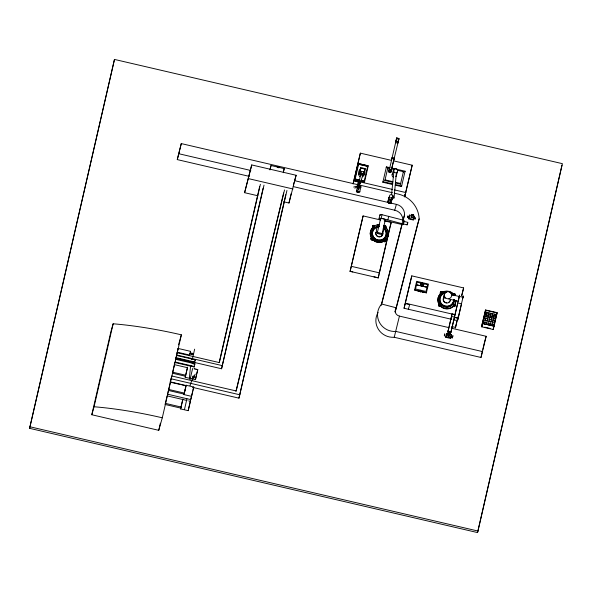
<?xml version="1.0" encoding="UTF-8"?>
<svg xmlns="http://www.w3.org/2000/svg" width="592" height="592" viewBox="0 0 592 592"><rect width="100%" height="100%" fill="white"/><g stroke="black" fill="none" stroke-linecap="round" stroke-linejoin="round"><path stroke-width="0.89" d="M391.112 169.63A1.406 1.369 15.8 0 1 391.068 171.695A1.406 1.369 15.8 0 1 388.974 171.347L396.692 137.966L398.853 138.469L398.845 139.246L390.912 171.798L388.759 171.295L389.129 169.682L391.29 170.185M398.261 141.022L398.253 141.799L396.092 141.296L396.692 138.091L398.853 138.595L398.283 141.007M407.57 222.925C408.443 221.149 406.556 227.269 407.385 223.561M454.057 318.836L457.779 302.941L461.516 303.814L457.727 320.05L463.292 295.941L462.663 298.531M371.902 239.449L371.376 239.109L371.524 238.376M448.137 333.259C447.352 332.142 450.682 334.783 450.327 332.741M448.573 333.363L447.715 334.569L448.107 335.361L447.922 334.458L448.618 334.117L449.89 335.161L449.158 336.249L448.077 335.997L448.218 335.405M449.313 335.642L450.016 335.264L449.742 333.622M450.105 333.718L450.253 333.059M358.722 187.057L360.38 182.255L359.218 185.533L359.337 182.01L359.048 185.474L359.529 184.734M391.527 194.909L394.028 169.985M392.222 198.076L394.065 197.95L392.755 197.491L392.925 195.7M394.065 197.95L396.337 173.16M196.84 373.382L197.802 369.512L195.441 379.664L185.2 377.282L185.481 375.876M195.441 379.664L196.529 374.699M188.189 410.67L190.498 400.747L188.189 410.67L180.604 408.909L180.886 407.511M363.806 172.931L363.917 172.131M363.895 173.952L363.488 175.706L365.212 168.639L360.75 167.595L359.477 173.093L363.125 173.937C362.807 177.149 358.678 173.382 361.32 171.325L360.632 174.618M185.984 385.836L186.147 385.244L193.739 387.013L192.689 391.771L191.564 396.359L183.971 394.59L184.105 393.924M186.147 385.244L183.971 394.59M359.337 182.01L359.041 185.488L360.402 185.873L359.566 185.873M359.566 182.173L359.033 185.696M360.365 182.358L357.524 188.256M191.49 396.403L190.757 399.593L167.477 394.176L167.684 393.369M190.757 399.593L192.615 391.601M452.081 313.975L447.892 331.971L450.845 332.66L454.486 317.127L455.048 314.574L452.081 313.915L447.892 331.971M383.816 225.841A1.184 1.147 10.6 0 1 385.473 225.641A1.184 1.147 10.6 0 1 385.695 227.254A9.065 8.813 10.6 0 1 385.747 239.73L385.688 240.026A1.184 1.147 10.6 0 1 385.481 241.64A1.184 1.147 10.6 0 1 383.823 241.418A9.065 8.813 10.6 0 1 372.886 239.952A1.184 1.147 10.6 0 1 371.228 239.73A1.184 1.147 10.6 0 1 371.436 238.117A9.065 8.813 10.6 0 1 372.834 227.476L372.893 227.18A1.184 1.147 10.6 0 1 373.101 225.567A1.184 1.147 10.6 0 1 374.758 225.789A9.065 8.813 10.6 0 1 379.287 224.634M371.436 238.117L371.495 237.821A9.065 8.813 10.6 0 1 372.893 227.18M372.886 239.952L372.938 239.656A9.065 8.813 10.6 0 0 383.875 241.122A1.184 1.147 10.6 0 0 385.533 241.344A1.184 1.147 10.6 0 0 385.747 239.73M386.665 228.741A9.065 8.813 10.6 0 0 385.644 227.55L385.695 227.254M445.339 298.242L443.615 297.843L444.074 295.734M453.701 299.574A6.956 6.734 15.6 0 1 447.559 306.36A6.956 6.734 15.6 0 1 439.96 300.891A6.956 6.734 15.6 0 1 444.777 293.144L444.392 294.594M448.788 299.041L458.267 301.254L458.497 300.366M459.37 296.518L458.622 299.833M362.94 175.158L363.629 171.858L363.177 173.722L363.999 173.915M448.262 332.719L448.381 332.208L448.299 332.586M450.845 332.66L453.983 319.103M448.299 330.099L448.085 331.143L451.037 331.831L451.252 330.787M359.1 182.047L360.794 173.878L362.963 174.337L360.646 182.366L359.1 182.047L359.684 181.981M168.217 391.038L167.884 392.533M413.823 218.766L414.111 217.523M446.065 335.99L446.449 334.384L446.338 334.835M450.941 337.24L451.378 335.412L451.245 335.93M186.917 398.875L184.46 409.597M408.946 217.516L408.857 217.923L409.116 216.894M455.019 314.663L459.562 295.068L459.059 297.08M415.318 218.034C415.643 216.524 414.644 220.883 415.214 218.478M409.168 216.642L409.22 216.339M448.344 332.378L448.47 331.868L448.336 332.408M29.6 428.334L114.471 59.422L562.4 163.666L477.966 531.031L477.529 532.578L29.6 428.334L114.471 59.422M91.797 414.748L110.867 331.779L113.139 323.787A127.021 29.6 12.9 0 1 181.367 334.828L162.297 417.797L158.745 430.325L91.797 414.748L94.069 406.756L113.139 323.787M249.165 176.335L177.282 159.603L181.278 143.59L392.437 192.733M177.282 159.603L181.278 143.59M158.745 430.325L160.388 423.191M174.285 364.213L174.692 362.467M182.802 399.511L180.767 408.117L165.079 404.469L167.114 395.863L187.02 400.495M168.668 389.447L170.407 381.907L186.095 385.555L184.356 393.095L184.068 394.102L168.38 390.446L168.668 389.447L184.356 393.095M170.148 382.143L171.769 375.972L236.208 390.964L284.53 189.906M172.664 372.198L174.403 364.657L187.442 367.691L185.71 375.232L185.422 376.238L172.376 373.197L172.664 372.198L185.71 375.232M176.039 357.649L176.549 355.444L195.264 359.803L194.516 362.852L194.761 362.008L176.039 357.649L175.802 358.493L190.957 362.023M176.764 354.238L178.125 348.451L190.506 351.33L189.47 355.666L189.647 355.059L177.274 352.181M191.904 353.158C190.787 354.26 193.665 354.934 193.155 353.454L191.867 353.283M190.372 365.456L190.261 365.945L191.12 366.145M190.646 365.508L189.514 376.623A5.602 1.199 -76.7 0 0 190.913 378.31M192.267 359.529L194.65 349.162M193.34 363.991L193.791 362.089L192.607 361.816L192.215 363.518L193.399 363.791M194.154 366.981L194.302 366.448L175.106 361.986L174.951 362.511L194.154 366.981L194.909 363.814L175.706 359.351L175.558 359.877M257.92 195.782L244.6 192.689L251.733 164.939L296.118 175.269L288.985 203.019L283.657 201.776M244.6 192.689L251.733 164.939M219.218 362.341L259.622 186.739M260.384 184.29L219.351 362.593L177.104 352.765M194.583 362.489L221.563 368.764L263.107 188.234M221.563 368.764L264.01 185.118M269.945 169.919L271.018 165.531L284.212 168.602L283.272 172.686M270.078 169.615L271.018 165.531M283.331 172.176L284.212 168.602M192.489 387.338L238.953 398.157L285.766 194.716M238.953 398.157L286.942 190.469M288.985 203.019L291.153 193.591M353.254 182.921L360.365 153.143L391.645 160.425M353.084 183.994L360.365 153.143M359.536 180.871L354.549 179.709L358.278 163.525L368.246 165.841L364.517 182.033L361.194 181.256M360.957 180.375L364.258 181.137L367.691 166.234L358.619 164.117L355.185 179.028L359.314 179.99M357.642 185.977L356.362 191.379L356.547 190.742L359.84 191.512L359.662 192.141L360.942 186.746L357.642 185.977L357.464 186.606M357.894 189.077L358.878 185.281L359.721 185.481L358.737 189.27L357.894 189.077L358.293 187.353M358.878 185.281L358.486 187.005L360.521 187.116M358.737 189.27L359.129 187.553M359.322 187.198L359.721 185.481L358.73 185.947M364.295 172.191L365.212 168.639M384.193 220.831L391.216 222.466L378.207 277.907L350.094 271.358L363.103 215.917L380.678 220.009M350.094 271.358L363.103 215.917M392.622 184.526L382.846 182.255L386.413 166.863L389.973 167.684M371.354 238.983L372.375 239.464L372.827 238.406L372.153 237.829L371.302 238.051L371.088 238.939L371.761 239.508L372.768 239.087L372.671 238.384M392.688 182.343L384.889 180.53L387.79 168.039L389.529 168.446M392.096 157.724L391.786 159.078L392.17 157.457L394.331 157.96L390.912 171.798M380.826 219.595A2.938 0.681 12.9 0 1 379.065 218.515L379.901 214.881M393.954 159.537L394.257 158.219M377.267 233.041L380.582 218.633A2.449 0.57 12.9 0 1 384.489 219.144L384.911 219.343A2.449 0.57 12.9 0 1 385.318 219.721L382.01 234.129A2.449 0.57 12.9 0 1 378.096 233.618A2.449 0.57 12.9 0 1 378.858 232.789A2.449 0.57 12.9 0 1 382.01 234.129M379.065 218.515A2.938 0.681 12.9 0 1 381.181 218.344L382.018 214.711L402.923 220.061A1.806 0.422 12.9 0 1 404.218 220.675A1.806 0.422 12.9 0 1 403.529 220.957M387.938 201.783L389.033 197.018L387.76 202.412L387.938 201.783L391.238 202.553L391.053 203.182L392.333 197.78L392.148 198.416M383.986 226.647L384.193 225.759L385.052 225.537L385.725 226.114L385.51 227.002L384.659 227.217L384.016 226.544L385.118 227.069L385.503 226.151L384.26 225.981L384.659 227.217M390.135 199.593L389.743 200.977L390.587 201.169L390.979 199.452M385.229 220.616L401.975 224.516A1.806 0.422 12.9 0 0 403.411 224.412A1.806 0.422 12.9 0 0 402.086 223.695L387.893 219.906L388.729 216.272M384.141 240.026L384.97 239.915C386.495 241.358 384.97 238.961 384.141 240.026L383.934 240.914L384.608 241.484C387.175 241.233 383.046 241.447 384.881 241.418M385.466 241.27L385.673 240.382L385 239.812L384.223 240.248L384.556 241.107M378.207 277.907L378.954 274.666M379.161 273.763L381.226 264.765M381.64 262.966L389.092 230.554M389.255 229.814L389.617 228.268M395.286 182.95L400.488 184.164L403.396 171.673L397.328 170.259M395.286 185.148L401.509 186.598L405.076 171.206L391.749 168.098M404.565 196.699L404.965 194.953M412.202 165.205L404.691 196.714L412.202 165.205L393.436 160.839M402.086 223.695L402.937 220.061M407.777 216.746C407.192 219.388 408.428 213.934 407.836 216.598M408.791 218.3L409.531 215.088L414.43 216.228L413.69 219.44L413.512 220.069L408.613 218.929L408.791 218.3L413.69 219.44M411.07 217.249L411.847 214.363L413.616 214.77L413.423 215.592L411.655 215.177L411.07 217.249L412.839 217.664L413.616 214.77M411.655 215.177L411.847 214.363M412.839 217.664L413.024 216.842M394.235 193.155L398.727 194.198A26.721 25.981 15.8 0 1 419.143 218.885L396.322 307.81A5.247 5.106 15.8 0 0 399.43 316.106L394.242 337.277L480.993 357.464L486.173 336.293L451.296 328.175M451.711 319.34L404.062 308.254L411.78 275.865L463.617 287.927L461.79 295.867M404.062 308.254L411.78 275.865M415.532 289.029L417.101 282.206L427.602 284.656L426.033 291.479L415.547 288.97M444.252 295.201L444.54 293.965A3.678 3.559 15.6 0 1 450.586 292.766A3.678 3.559 15.6 0 1 449.239 298.62A3.678 3.559 15.6 0 1 444.326 294.875M453.243 294.749L453.45 293.861L454.308 293.647L454.982 294.217L454.767 295.105L453.916 295.319C451.807 294.476 456.24 295.793 454.375 293.906C453.176 293.491 453.294 295.216 453.916 295.319M449.942 334.228L451.578 334.606L450.66 338.454L445.754 337.307L446.671 333.466L448.307 333.851M448.477 334.487L448.336 335.087L449.417 335.338L449.557 334.739L448.477 334.487L448.077 335.997M450.66 338.454L451.578 334.606M461.582 295.608L463.617 287.927M455.337 328.086L457.394 319.14M458.038 316.698L455.566 327.435L451.829 326.562M481.511 326.777L485.558 309.956L497.184 312.665L494.083 326.17L493.143 329.478L481.511 326.777L485.558 309.956M485.943 310.363L482.894 323.572L493.58 326.059L496.636 312.85L485.943 310.363L485.492 311.962M484.434 323.928L487.075 312.428M486.335 324.372L488.977 312.872M488.237 324.816L490.879 313.316M480.993 357.464L482.443 351.16M482.857 349.354L484.308 343.042M490.102 325.252L492.744 313.753M491.841 325.652L494.49 314.152M493.143 329.478L496.244 315.973M477.529 532.578L561.963 165.212M184.748 391.053L185.022 389.839M450.238 333.141L450.357 332.674M397.883 142.724L397.772 143.116L395.611 142.613L396.692 137.966M397.772 143.116L398.853 138.469M415.073 290.287L426.122 292.722M420.609 291.434L420.461 292.093L420.779 290.25M450.297 332.867L450.408 332.386M192.896 390.394L193.739 387.013M235.949 391.386L283.627 193.022M359.477 173.093L359.847 171.591L359.026 174.67M363.125 173.937L363.488 172.442L363.177 173.722M459.251 296.955L459.37 296.503L451.607 294.698M381.144 305.435L401.909 224.509M482.65 351.618L395.907 331.431A16.887 16.384 17.9 0 1 379.368 322.27A16.887 16.384 17.9 0 1 381.662 304.029L402.205 223.991M403.115 220.439L404.484 215.103A10.108 9.827 15.8 0 0 396.388 204.366L294.853 180.73M395.116 311.88L417.478 224.731M187.361 367.861L187.56 367.129L185.2 377.282M182.721 399.689L182.913 398.986L180.604 408.909M371.376 238.835L371.606 239.664L372.62 239.538M371.428 238.539L371.524 239.235M440.707 293.506L440.796 292.337L441.639 292.122M454.841 305.746L454.404 306.301M454.922 304.88A1.184 1.147 15.6 0 1 453.28 306.471A9.065 8.769 15.6 0 1 440.485 306.316A1.184 1.147 15.6 0 1 438.835 306.086A1.184 1.147 15.6 0 1 439.042 304.48A9.065 8.769 15.6 0 1 440.426 293.891L440.515 293.573A1.184 1.147 15.6 0 1 440.722 291.967A1.184 1.147 15.6 0 1 442.379 292.196A9.065 8.769 15.6 0 1 453.302 293.728A1.184 1.147 15.6 0 1 454.959 293.958A1.184 1.147 15.6 0 1 454.745 295.563M439.042 304.48L439.131 304.162A9.065 8.769 15.6 0 1 440.515 293.573M440.485 306.316L440.574 305.997A9.065 8.769 15.6 0 0 453.361 306.153A1.184 1.147 15.6 0 0 455.019 305.96A1.184 1.147 15.6 0 0 454.789 304.355A9.065 8.769 15.6 0 0 455.951 300.736M453.302 293.728L453.213 294.039A9.065 8.769 15.6 0 0 451.999 293.04M454.789 304.355L454.7 304.665A9.065 8.769 15.6 0 0 455.892 300.285M444.71 293.092L443.615 297.843M178.525 344.855L181.367 334.828M177.955 349.058L178.125 348.451M190.084 353.069L193.547 353.875M190.328 351.937L190.506 351.33M190.639 366.285L190.913 365.323M192.607 361.816L190.913 361.579L191.919 362.008M195.027 360.646L195.264 359.803M194.753 364.346L194.909 363.814M293.38 184.919L294.128 182.284M294.624 180.53L296.118 175.269M358.278 163.525L368.246 165.841M354.549 179.709L359.573 180.73M355.148 179.169L359.351 179.835M360.239 169.393L360.75 167.595M357.376 184.993L358.249 181.907L353.964 180.908M360.757 187.375L360.942 186.746M364.221 181.285L361.002 180.22M364.517 182.033L361.238 181.115M352.795 271.906L350.109 271.277M386.413 166.863L386.25 167.447L388.026 167.862M382.846 182.255L383.009 181.663L392.792 183.942M387.605 168.705L387.79 168.039M384.889 180.53L385.074 179.864L392.873 181.685M395.611 142.613L395.722 142.221M372.893 226.233L373.5 225.478L374.307 225.663L374.514 226.603L373.937 227.254L373.13 227.069L372.893 226.233L373.5 225.478M373.13 227.069L372.923 226.129M374.514 226.603L374.307 225.663M373.937 227.254L374.536 226.507M371.302 238.051L372.827 238.406M392.133 174.736L393.421 170.178M396.322 175.713L397.617 171.155M390.587 201.169L390.979 199.785M384.193 225.759L385.725 226.114M403.204 172.339L403.396 171.673M373.944 276.797L378.236 277.766M400.488 184.164L400.673 183.498L395.478 182.292M404.913 171.791L405.076 171.206M389.795 227.491L391.216 222.466M402.871 219.743A10.108 9.827 15.8 0 0 394.731 210.212L396.388 204.366M401.509 186.598L401.679 186.006L395.456 184.563M404.588 196.796L405.675 192.94M403.063 220.113L404.484 215.103M409.353 215.725L409.531 215.088M414.252 216.864L414.43 216.228M417.715 223.894L419.143 218.885M395.138 311.991L396.322 307.81L381.662 304.029M408.354 309.253L409.664 304.628L405.372 303.629M422.466 282.887L421.741 286.084M440.648 292.433L441.255 291.678L442.061 291.871L442.268 292.811L441.691 293.454L440.885 293.269L440.648 292.433L441.255 291.678M440.885 293.269L440.677 292.33A1.184 1.147 15.6 0 0 440.426 293.891M442.268 292.811L442.061 291.871M441.691 293.454L442.298 292.707M439.368 304.11L440.411 305.139L439.804 305.894L438.998 305.701L438.768 304.865L439.368 304.11L440.182 304.303L440.433 305.442L439.671 305.857L439.042 305.243M439.804 305.894L439.027 305.598L439.582 306.175M454.878 295.667A1.184 1.147 15.6 0 0 453.479 293.898L454.308 293.647M454.982 294.217L454.279 293.75M455.041 305.428L454.441 306.175L453.635 305.99L453.398 305.154L454.005 304.399L454.811 304.591L455.019 305.531M453.398 305.154L454.005 304.399M453.635 305.99L453.428 305.05M446.494 334.103L446.671 333.466M453.546 305.59L454.656 305.894L454.811 304.591M454.441 306.175L453.657 305.886M445.754 337.307L445.939 336.678L450.838 337.817M449.158 336.249L449.417 335.338M484.374 316.417L485.218 313.442L495.911 315.928M482.051 326.547L482.687 324.298M484.515 342.146L486.173 336.293M496.185 314.448L496.636 312.85M496.481 315.144L497.184 312.665M360.128 182.195L359.033 186.177M403.751 222.289L404.099 221.393L407.836 222.392M192.615 368.52L190.239 378.71L190.594 378.347M440.041 305.161L439.582 305.561L439.116 305.206M453.975 305.79L454.597 305.709M371.48 238.487L371.421 238.894M371.894 239.412L372.368 238.857M372.457 238.842L371.843 239.175L371.48 238.65M360.217 170.496L359.522 173.523L361.002 175.461M360.269 169.068C358.278 170.992 357.672 174.825 359.951 176.749M360.609 182.403L359.892 182.018M454.456 305.768L454.434 304.887L453.746 305.494M384.556 226.026C383.542 227.099 386.221 227.032 385.074 226.018M384.504 240.293L384.445 241.033M385.074 241.107L385.133 240.367M453.812 294.128L453.753 294.868M454.382 294.942L454.33 294.128M362.378 176.853C364.635 175.535 365.456 172.472 364.605 170.074M354.8 188.167L359.218 185.533L353.653 187.057M371.658 238.25L372.538 238.25M439.316 304.599L440.426 304.902M373.833 226.899L373.818 225.922M384.852 241.381L385.614 240.433M361.061 168.513L362.733 168.283M363.051 174.433L362.496 174.359M391.504 197.528L392.755 197.491M426.425 292.559L428.49 284.116L416.672 281.318L414.592 290.043L426.632 292.848L414.711 289.836M279.061 167.381C280.726 166.863 275.398 165.915 277.411 167.048M358.545 191.741C360.461 191.497 355.563 190.491 357.457 191.505M191.549 359.174L193.244 359.625M195.834 369.438C198.897 369.66 192.259 367.891 194.317 369.068M359.041 186.45L360.091 186.761M396.684 138.743L398.845 139.246M391.26 168.846L394.723 169.652M358.582 164.273L367.654 166.382M359.988 171.014L364.443 172.05M359.536 172.871L361.719 173.382M360.831 173.789L363.14 174.329M354.075 180.501L392.503 189.447M394.294 189.862L405.912 192.57M178.939 153.757L250.823 170.489M293.195 186.584L394.731 210.212M248.581 178.651L292.966 188.981M381.181 218.344L387.893 219.906M373.471 225.582L374.277 225.767M373.152 226.965L373.966 227.15M351.507 266.363L379.627 272.912M420.616 283.916L423.702 284.634M441.225 291.782L442.032 291.967M459.274 296.414L463.011 297.28M440.914 293.166L441.721 293.358M453.975 304.503L454.782 304.688M485.536 312.073L496.229 314.559M484.907 314.818L495.593 317.305M484.589 316.187L495.282 318.674M484.152 318.082L494.845 320.568M483.731 319.932L494.424 322.418M405.49 303.222L454.649 314.663M483.213 322.181L493.906 324.668M482.45 323.461L494.083 326.17M451.533 316.439L454.486 317.127M453.391 319.732L455.899 320.316M484.722 327.169L490.065 328.412M399.43 316.106L448.61 327.554M190.95 353.269L192.681 353.668M176.594 354.971L222.466 365.649M180.19 359.137L188.286 361.024M171.118 378.799L239.923 394.812M171.044 382.351L179.975 384.43M181.766 384.844L185.34 385.673M188.707 400.888L190.395 401.28M165.39 403.367L181.078 407.022M30.037 426.788L477.966 531.031M407.163 224.908L403.441 223.968L404.099 221.393M278.055 167.499L278.987 167.81M361.342 174.092L360.794 173.878M441.691 292.167C440.093 291.974 441.839 294.128 441.921 292.463M385.059 226.063L385.451 226.447M363.495 168.616L364.132 169.231M454.885 305.072L453.938 304.68L453.502 305.413M441.943 292.344L441.469 293.469L440.655 292.67M442.986 292.167A9.065 8.769 15.6 0 1 444.466 291.664M445.236 291.508A9.065 8.769 15.6 0 1 448.381 291.545M449.15 291.715A9.065 8.769 15.6 0 1 451.333 292.626M440.899 292.137A1.184 1.147 15.6 0 1 441.802 292.145M440.574 305.997A1.184 1.147 15.6 0 1 438.924 305.768A1.184 1.147 15.6 0 1 439.131 304.162M454.345 299.744A7.652 7.4 15.6 0 1 446.923 307.241A7.652 7.4 15.6 0 1 439.079 299.9A7.652 7.4 15.6 0 1 446.494 292.404M454.39 299.567A7.652 7.4 15.6 0 1 446.975 307.063A7.652 7.4 15.6 0 1 439.123 299.722A7.652 7.4 15.6 0 1 446.546 292.226M450.956 293.521A7.652 7.4 15.6 0 1 452.887 295.327M453.738 299.426A6.956 6.734 15.6 0 1 447.596 306.212A6.956 6.734 15.6 0 1 439.997 300.743A6.956 6.734 15.6 0 1 444.814 292.996M450.46 299.87A3.678 3.559 15.6 0 1 445.103 302.63A3.678 3.559 15.6 0 1 444.444 296.725M450.016 300.692A3.426 3.315 15.6 0 1 448.248 302.534M446.501 302.801A3.426 3.315 15.6 0 1 443.586 298.301M394.242 337.277A16.887 16.384 17.9 0 1 378.54 329.544A16.887 16.384 17.9 0 1 378.073 312.495M384.09 228.645A6.956 6.764 10.6 0 1 382.95 239.323A6.956 6.764 10.6 0 1 372.649 235.379A6.956 6.764 10.6 0 1 379.124 226.743M386.924 233.551A7.652 7.444 10.6 0 1 380.153 241.092A7.652 7.444 10.6 0 1 371.791 235.098A7.652 7.444 10.6 0 1 377.104 226.514M377.748 226.366A7.652 7.444 10.6 0 1 379.072 226.233M383.49 227.506A7.652 7.444 10.6 0 1 386.879 232.908M383.527 227.335A7.652 7.444 10.6 0 1 384.045 239.412A7.652 7.444 10.6 0 1 372.124 235.979A7.652 7.444 10.6 0 1 379.102 226.063M384.119 228.505A6.956 6.764 10.6 0 1 382.972 239.183A6.956 6.764 10.6 0 1 372.671 235.239A6.956 6.764 10.6 0 1 379.146 226.603M382.669 231.901A3.678 3.582 10.6 0 1 379.494 236.955A3.678 3.582 10.6 0 1 375.883 232.108M383.313 228.475A3.678 3.582 10.6 0 1 382.343 232.715M379.657 233.514A3.678 3.582 10.6 0 1 378.717 233.3M377.866 232.856A3.678 3.582 10.6 0 1 379.346 226.41M382.558 234.55A3.426 3.337 10.6 0 1 378.162 236.497A3.426 3.337 10.6 0 1 376.12 232.197M382.713 232.834A3.426 3.337 10.6 0 1 382.75 233.707M380.323 215.392A2.938 0.681 12.9 0 1 382.018 214.711M372.834 227.476A1.184 1.147 10.6 0 1 374.484 225.87M388.174 232.271A9.065 8.813 10.6 0 1 385.688 240.026M376.889 225.219A9.065 8.813 10.6 0 1 379.228 224.93M387.087 229.385A9.065 8.813 10.6 0 1 388.004 231.524M372.938 239.656A1.184 1.147 10.6 0 1 371.28 239.434A1.184 1.147 10.6 0 1 371.495 237.821M384.245 225.781A1.184 1.147 10.6 0 1 385.644 227.55M396.374 175.173A2.153 2.094 15.8 0 1 395.811 176.668M393.229 177.075A2.153 2.094 15.8 0 1 392.644 173.782M392.385 197.824A1.806 1.724 42.7 0 1 391.66 200.059A1.806 1.724 42.7 0 1 389.329 199.437A1.806 1.724 42.7 0 1 389.647 197.092M388.818 171.021A1.406 1.369 15.8 0 1 389.743 169.312M94.069 406.756A127.021 29.6 12.9 0 1 162.297 417.797M190.032 385.703A30.865 16.813 -48.2 0 1 195.271 374.144M412.365 214.933L412.861 215.051L412.365 214.933M444.333 335.856L444.77 333.992L444.333 335.856M452.384 337.891L452.88 335.76L452.384 337.891M420.727 283.435L420.32 285.189L423.413 285.906L423.813 284.153L420.727 283.435M373.056 226.129C373.589 228.926 375.432 224.523 373.056 226.129M189.958 353.661L193.421 354.467L189.958 353.661M416.509 284.804L427.01 287.246L416.502 284.833M356.761 191.934L358.9 192.467L356.761 191.934M388.796 202.279L390.357 202.693L388.796 202.279M388.596 203.152L390.158 203.559L388.596 203.152M458.178 318.207L454.441 317.342L458.178 318.222M393.71 171.769A2.153 2.094 15.8 0 0 397.424 171.665A2.153 2.094 15.8 0 0 395.434 168.572A2.153 2.094 15.8 0 0 393.71 171.769M388.803 171.961A1.406 1.369 15.8 0 0 391.238 171.895A1.406 1.369 15.8 0 0 389.928 169.867A1.406 1.369 15.8 0 0 388.803 171.961M389.492 196.618A1.85 1.769 42.7 0 0 392.437 197.824A1.85 1.769 42.7 0 0 391.904 194.716A1.85 1.769 42.7 0 0 389.492 196.618M192.829 377.681A1.177 0.947 12.2 0 0 194.731 377.282A1.177 0.947 12.2 0 0 193.214 376.083A1.177 0.947 12.2 0 0 192.829 377.681"/></g></svg>
